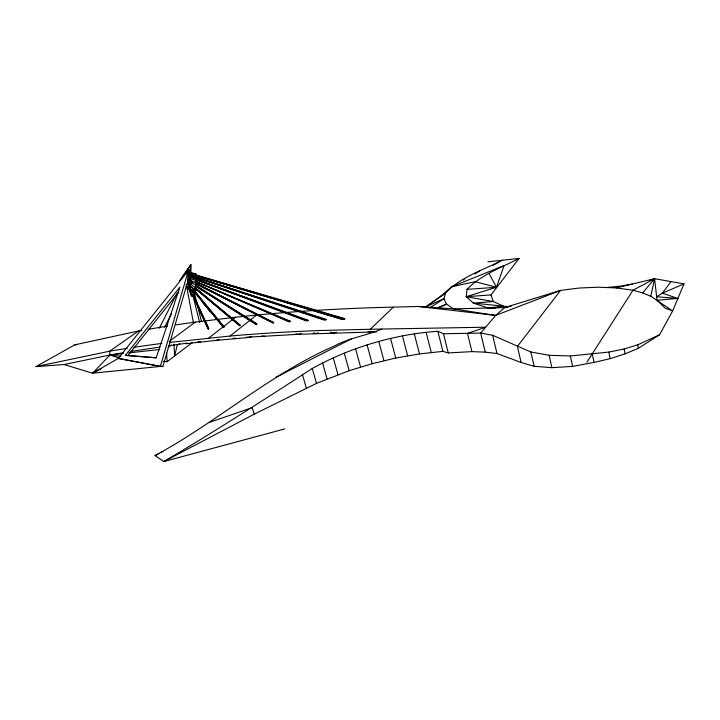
<?xml version="1.0" encoding="UTF-8"?>
<svg xmlns="http://www.w3.org/2000/svg" width="720" height="720" viewBox="0 0 720 720"><rect width="100%" height="100%" fill="white"/><g stroke="black" fill="none" stroke-linecap="round" stroke-linejoin="round"><path stroke-width="1.08" d="M188.874 274.671L188.892 270.279M191.502 284.031L190.278 282.744M190.8 277.947L190.845 275.715M190.89 273.483L191.061 264.537L181.386 278.577M141.804 330.399A2876.04 1067.418 26.7 0 0 138.582 330.966L74.781 344.835L36 366.615L64.026 364.527L92.529 373.194L118.269 358.425L188.388 270.603L188.226 283.617L186.876 284.544M188.649 282.195L188.793 280.035M195.453 287.721L188.478 282.357L189.153 280.44M189.027 282.78L188.856 284.265L195.201 290.331L196.146 280.611L188.55 277.821L188.685 276.453L189.234 276.075L197.019 278.928L195.444 293.049L192.177 289.692L194.571 295.371L191.349 296.199L188.55 287.901L192.267 295.965M196.236 279.261L306.648 320.463L308.286 320.364L188.685 276.453M508.788 306.765L503.514 306.189L493.326 301.545L466.263 296.694L467.019 289.359C481.194 274.644 501.237 267.714 519.048 258.453L490.986 294.912L466.263 296.694L473.319 303.093L488.187 308.007L495.954 308.016M195.813 281.403L290.574 321.336L289.494 321.408M195.894 283.149L188.577 279.306L188.82 277.92M314.955 310.446A2876.04 1067.418 26.7 0 1 393.363 307.134L418.32 306.459L453.474 308.898L504.63 307.584L560.583 290.403L579.06 288.045L597.843 287.199L616.104 287.919L654.597 278.712L657.027 300.258L665.226 308.196L672.642 310.914L650.79 296.28L654.597 278.712L684 283.887L672.642 310.914L659.556 334.791L638.37 348.264L625.149 353.826L610.173 358.641L594.072 362.457L572.634 366.363L551.907 367.677L534.141 366.3L521.118 362.484L496.989 353.502L485.262 352.17L471.933 351.612L448.281 352.935L442.908 351.36L419.49 353.934L395.748 358.02L372.177 363.699L349.146 370.683L316.512 383.373L254.214 414.171L163.809 461.547L155.043 455.562C216.828 422.199 269.856 374.265 334.449 345.942C349.335 337.824 366.462 335.637 381.834 329.04M196.146 280.611L196.461 279.306M123.597 352.629L109.962 355.014L92.529 373.194L160.587 366.408L118.269 358.425L160.371 366.39L188.388 270.603L187.713 271.332M160.371 366.39L162.864 366.579L188.532 278.874M466.263 296.694L496.44 287.289L504.09 265.554L451.503 286.812L440.658 296.46L425.79 306.873L443.961 298.674L445.716 292.833C461.025 276.795 483.273 269.946 502.704 260.208M159.273 328.248L177.057 293.238M164.529 327.285L171.711 313.335M189.702 287.298L189.027 288.45L192.456 296.154L194.022 295.758L191.628 290.07L189.018 286.317L189.567 285.012L195.111 291.267L194.895 293.436L191.628 290.07M586.845 362.286L632.988 290.214L654.597 278.712L642.663 292.896L632.988 290.214L616.104 287.919M179.658 280.683L190.539 264.888L190.035 290.601L186.048 286.785M185.841 274.284L189.153 269.487L188.811 287.82L185.922 285.066M670.95 281.682L662.337 293.175L656.631 296.766L677.88 298.44L662.337 293.175L684 283.887M463.455 280.107L464.688 278.532M125.379 355.356L179.901 287.109L156.177 357.786L125.379 355.356L156.483 357.831M127.917 355.572L178.857 291.888M511.218 306.135L504.63 307.584L495.684 315.414L480.663 333.081L443.484 333.756L437.85 331.29C409.779 333.225 382.05 339.318 355.572 348.804C340.65 354.249 326.133 360.783 312.255 368.505C263.241 400.239 214.164 431.919 163.809 461.547L284.85 428.895M169.641 342.432L230.049 336.042A3067.155 1087.29 27.1 0 1 321.21 330.471L370.314 329.247L393.363 307.134M230.049 336.042L256.608 315.045A2876.04 1067.418 26.7 0 1 312.813 310.581M208.665 338.04L235.692 317.187L256.608 315.045M163.341 361.314L167.067 361.746L192.258 342.576M179.649 343.62L177.264 344.979L174.609 356.013L173.988 344.196M168.066 347.49L171.414 344.997M169.218 341.424L195.381 322.11L235.692 317.187M425.79 306.873L445.716 292.833L440.658 296.46L443.43 294.66M138.582 330.966L109.629 351.207L36 366.615M188.478 282.357L189.027 281.97M188.55 277.821L189.108 277.443M188.577 279.306L189.135 278.928M188.892 271.449L188.37 271.8L187.857 283.437M474.939 274.032L480.51 270.351M429.93 307.845L443.961 298.674L446.499 304.11L453.474 308.898L495.684 315.414L560.583 290.403L517.383 346.428L521.118 362.484M492.876 265.302L498.672 262.044M92.529 373.194L101.304 368.676M155.043 455.562L158.994 453.537M160.974 452.52L162.954 451.503M275.796 377.343L352.35 338.391M485.262 352.17L480.663 333.081L492.651 335.286L530.856 351.972L549.117 355.293L570.348 355.977L608.796 352.08L624.168 349.02L637.677 344.844L659.556 334.791M438.21 307.836L446.499 304.11L437.319 307.98M454.347 285.741L451.503 286.812L475.056 281.664L496.44 287.289L489.069 273.456M168.534 345.879L187.227 343.089M649.386 280.53L654.597 278.712M210.033 422.163L252.225 407.628L254.214 414.171M185.355 343.764L216.306 340.371L219.132 339.453M233.181 338.58L235.062 337.995M251.703 336.537L248.472 337.509L216.306 340.371M373.149 331.443L371.07 332.055L299.061 334.269L246.294 337.266M336.51 332.244L334.395 332.847L330.237 332.262M301.194 333.666L299.061 334.269L295.83 333.864M318.69 332.883L316.566 333.477L313.218 333.036M64.026 364.527L109.962 355.014L123.237 353.538M632.322 284.04L620.766 286.119L606.429 287.532M130.509 351.477L159.903 347.049M187.911 271.368L188.397 271.296M488.187 308.007L503.514 306.189L473.319 303.093L493.326 301.545L490.986 294.912M128.772 352.926L159.75 349.479M487.899 261.801L519.048 258.453M657.027 300.258L677.88 298.44M467.019 289.359L496.44 287.289M74.781 344.835L76.959 344.7M370.314 329.247L485.658 327.204L467.496 333.459L471.933 351.612M376.632 331.983L368.028 331.56M504.63 307.584L506.736 307.647M418.32 306.459L495.684 315.414M262.017 335.934L265.014 336.285M127.305 348.345A3067.155 1087.29 27.1 0 0 109.629 351.207L109.962 355.014L120.924 356.31M197.748 341.649L200.682 342M160.812 366.192L162.864 366.579M189.405 272.187L196.308 273.978L196.497 275.976L192.42 274.761M200.16 276.831L341.703 318.897M190.728 274.608L196.677 276.534L196.947 278.343L192.771 276.984M109.962 355.014L118.845 357.984M201.627 281.169L204.336 282.168M642.663 292.896L650.79 296.28M202.869 284.562L203.382 284.787M190.251 279.756L191.655 280.35M190.215 281.421L192.798 282.726M188.595 280.818L195.714 285.057M190.269 283.158L191.529 283.95M187.884 287.685L190.557 290.241M193.599 288.405L195.66 290.88M202.743 302.553L210.204 311.634M190.08 288.558L191.286 291.249M190.062 289.548L191.061 291.771M302.373 374.346L306.36 388.134M312.255 368.505L316.512 383.373M322.569 363.006L327.069 378.882M333.261 357.876L337.941 374.571M344.277 353.133L349.146 370.683M355.572 348.804L360.567 367.038M367.083 344.889L372.177 363.699M378.774 341.433L383.931 360.702M390.573 338.427L395.748 358.02M402.435 335.898L407.628 355.797M414.306 333.855L419.49 353.934M426.132 332.316L431.262 352.458M443.484 333.756L448.281 352.935M437.85 331.29L442.908 351.36M192.951 295.533L199.665 322.713M194.193 291.888L201.339 321.057M492.651 335.286L496.989 353.502M530.856 351.972L534.141 366.3M549.117 355.293L551.907 367.677M570.348 355.977L572.634 366.363M592.236 353.871L594.072 362.457M608.796 352.08L610.173 358.641M624.168 349.02L625.149 353.826M637.677 344.844L638.37 348.264M186.786 286.983L193.446 322.947M188.964 279.477L189.108 281.124M166.617 353.079L167.067 361.746M148.293 329.283A2876.04 1067.418 26.7 0 1 167.499 326.16M175.968 324.873A2876.04 1067.418 26.7 0 1 195.381 322.11M133.731 347.364A3067.155 1087.29 27.1 0 1 161.955 343.404M195.174 275.346L341.253 319.185L344.574 319.059L195.174 275.346M195.696 274.986L341.694 318.78L345.024 318.663L195.696 274.986M188.847 272.565L188.793 274.221L195.948 276.354L195.759 274.356L188.847 272.565M189.18 274.662L189.09 276.345L196.389 278.721L196.119 276.912L189.18 274.662M196.038 277.128L324.261 319.563L326.421 319.464L196.038 277.128M195.363 277.434L323.802 319.968L325.971 319.86L195.363 277.434M195.714 279.612L306.189 320.859L307.818 320.76L195.714 279.612M195.156 281.331L289.026 321.795L290.097 321.732L195.156 281.331M195.669 283.716L273.213 323.01L195.669 283.716M196.191 283.365L273.69 322.614L196.191 283.365M195.489 286.011L255.762 324.36L256.626 324.288L195.489 286.011M196.011 285.651L256.248 323.973L257.112 323.892L196.011 285.651M194.841 288.243L239.805 325.701L194.841 288.243M195.723 288.189L240.291 325.314L195.723 288.189M195.039 291.645L223.749 327.015L224.325 326.952L195.039 291.645M194.4 291.861L223.254 327.393L223.821 327.339L194.4 291.861M208.8 328.743L193.131 294.867L208.8 328.743M208.296 329.121L192.609 295.227L208.296 329.121"/></g></svg>
